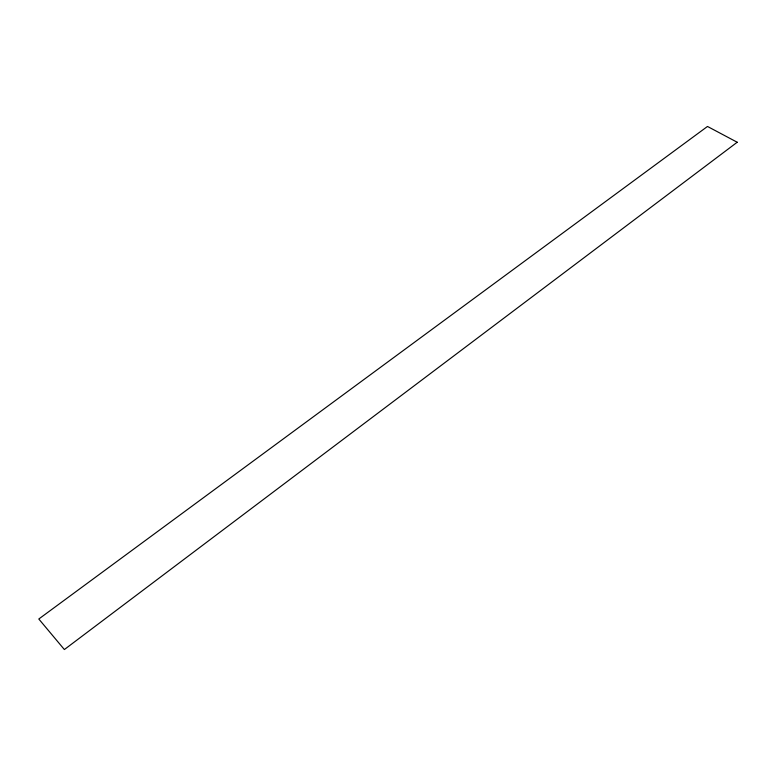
<?xml version="1.0" encoding="UTF-8"?>
<svg xmlns="http://www.w3.org/2000/svg" width="776" height="776" viewBox="0 0 776 776"><rect width="100%" height="100%" fill="white"/><g stroke="black" fill="none" stroke-linecap="round" stroke-linejoin="round"><path stroke-width="1.16" d="M737.2 142.241L64.369 649.541L38.8 619.005L707.489 126.459L737.2 142.241"/></g></svg>
